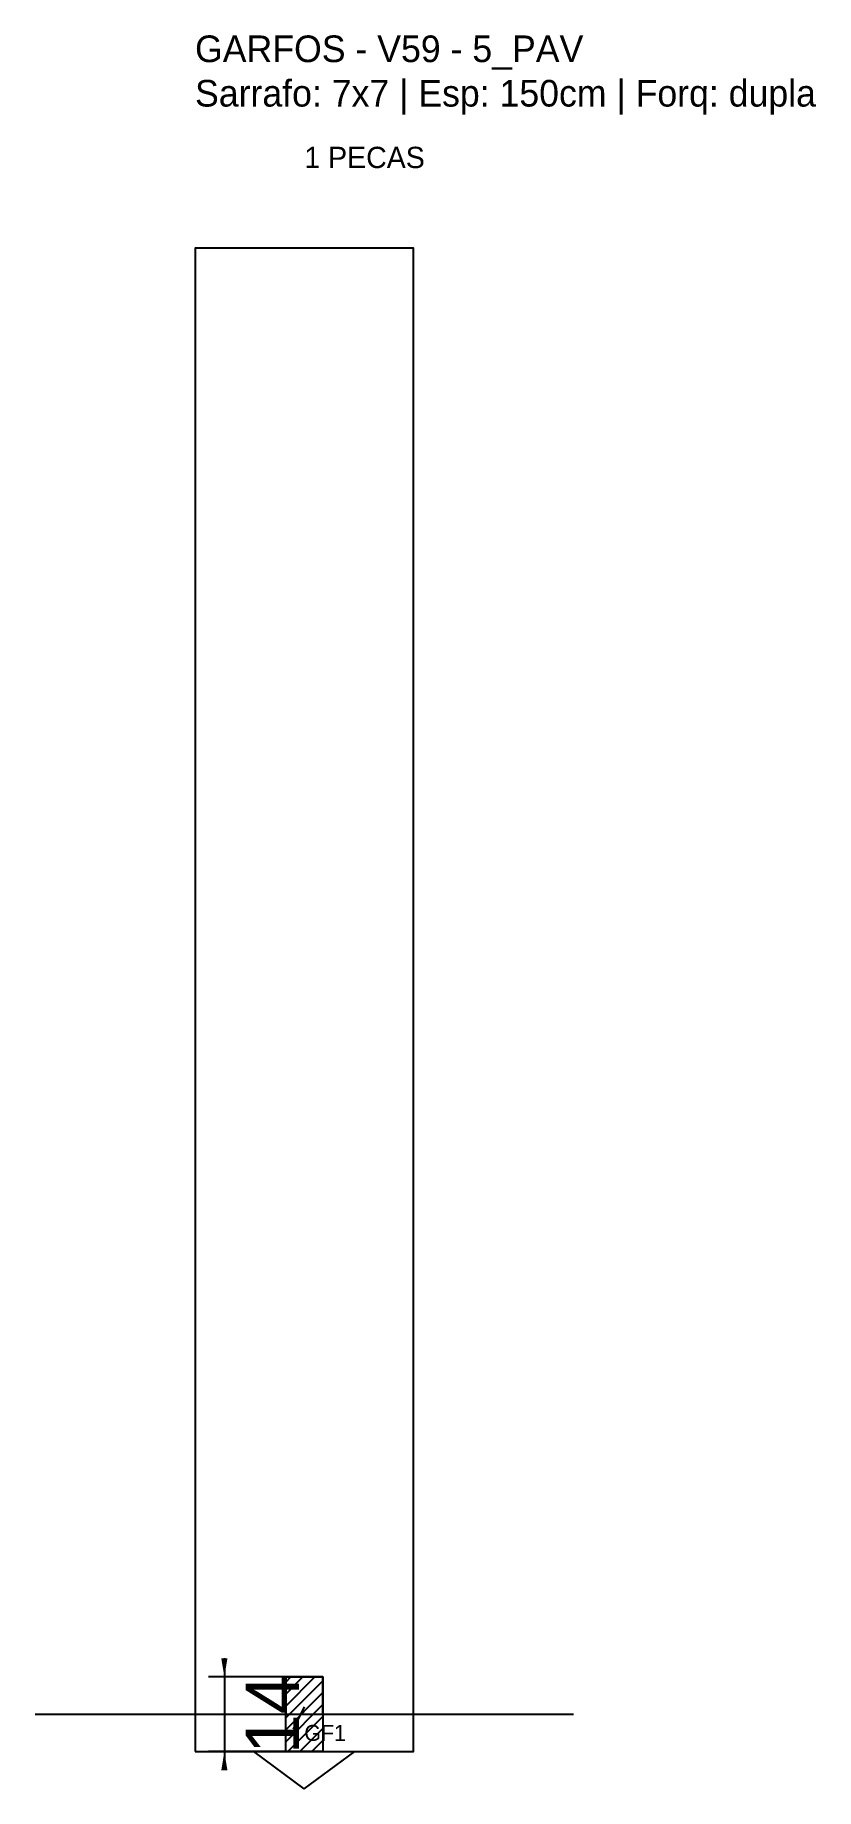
# Model space of a CAD drawing. Header units: metres. Extents: x -30 to 116, y -21 to 308.
import ezdxf

# ---------------------------------------------------------------- set-up
doc = ezdxf.new("R2010")
doc.units = ezdxf.units.M
for name, color, linetype in [('BARRA_ANCORAGEM', 1, 'Continuous'), ('COTA', 241, 'Continuous'), ('GARFOS OK', 3, 'Continuous'), ('NOME DA VIGA', 6, 'Continuous'), ('SARR_7x7', 40, 'Continuous'), ('VIGAS', 3, 'Continuous')]:
    doc.layers.add(name, color=color, linetype=linetype)
doc.dimstyles.new('EZ DXF', dxfattribs={"dimtxt": 10, "dimasz": 3.5, "dimexe": 3, "dimexo": 1.5, "dimgap": 1, "dimtad": 1, "dimdec": 1, "dimdsep": 46, "dimcen": 2.5, "dimazin": 3, "dimtfac": 1, "dimtmove": 0, "dimatfit": 3})

msp = doc.modelspace()

# ---------------------------------------------------------------- hatches: boundary and pattern name
at = {"layer": 'COTA'}
h = msp.add_hatch(dxfattribs=at)
h.set_pattern_fill('ANSI31', scale=0.5)
h.paths.add_polyline_path([(17, 0), (24, 0), (24, -14), (17, -14)])

# ---------------------------------------------------------------- linework, layer by layer
at = {"layer": 'BARRA_ANCORAGEM'}
msp.add_line((20.5, -5.6), (18.4, -9.8), dxfattribs=at)
at = {"layer": 'GARFOS OK', "linetype": 'CONTINUOUS'}
msp.add_line((-30, -7), (71, -7), dxfattribs=at)
at = {"layer": 'GARFOS OK'}
for p, q in [((20.5, -21), (11, -14)), ((11, -14), (30, -14)), ((20.5, -21), (30, -14))]:
    msp.add_line(p, q, dxfattribs=at)
msp.add_lwpolyline([(17, 0), (24, 0), (24, -14), (17, -14), (17, 0)], dxfattribs=at)
at = {"layer": 'SARR_7x7'}
msp.add_lwpolyline([(17, -7), (24, -7), (24, 0), (17, 0), (17, -7)], dxfattribs=at)
at = {"layer": 'VIGAS'}
msp.add_lwpolyline([(0, -14), (41, -14), (41, 268), (0, 268), (0, -14)], dxfattribs=at)

# ---------------------------------------------------------------- texts
at = {"layer": 'NOME DA VIGA'}
for s, height, p in [('1 PECAS', 4, (20.5, 283)), ('GF1', 3, (20.5, -12))]:
    msp.add_text(s, height=height, dxfattribs=at).set_placement(p)
at = {"layer": 'NOME DA VIGA', "insert": (0, 293), "char_height": 5, "attachment_point": 7}
msp.add_mtext('GARFOS - V59 - 5_PAV\\PSarrafo: 7x7 | Esp: 150cm | Forq: dupla', dxfattribs=at)

# ---------------------------------------------------------------- dimensions: what is measured, and where the dimension line sits
at = {"layer": 'COTA'}
msp.add_linear_dim(base=(5.5, 0), p1=(20.5, 0), p2=(20.5, -14), angle=90, dimstyle='EZ DXF', dxfattribs=at).render()

doc.saveas('drawing.dxf')
